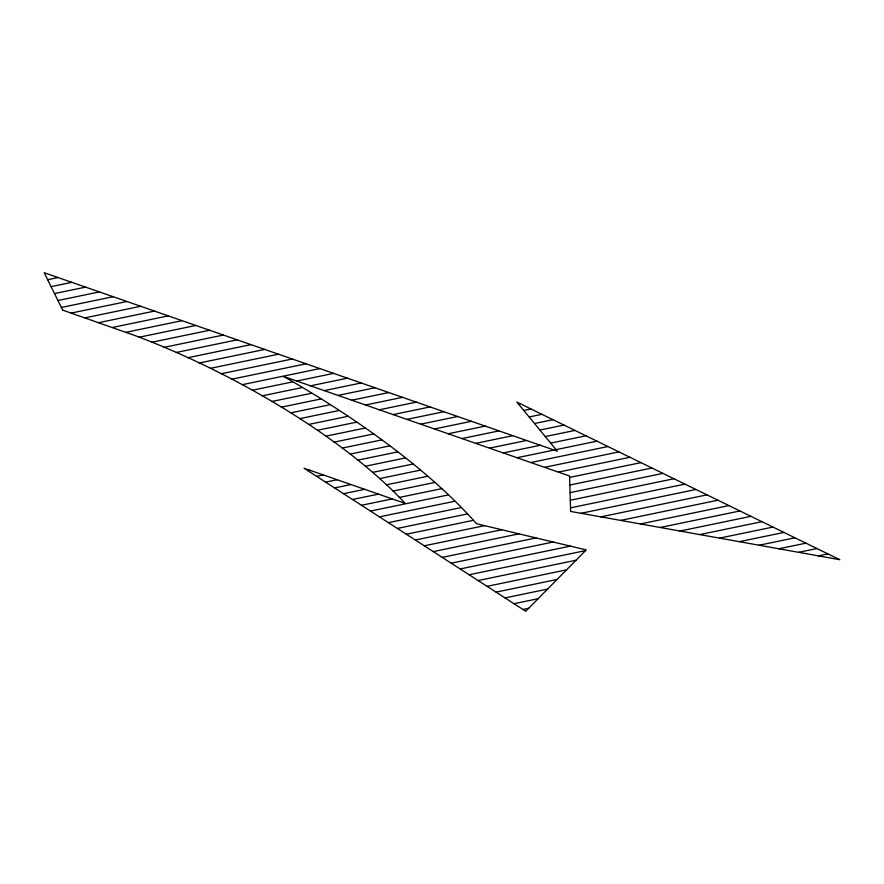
<?xml version="1.0" encoding="UTF-8"?>
<svg xmlns="http://www.w3.org/2000/svg" width="884" height="884" viewBox="0 0 884 884"><rect width="100%" height="100%" fill="white"/><g stroke="black" fill="none" stroke-linecap="round" stroke-linejoin="round"><path stroke-width="1.33" d="M47.648 279.698L58.046 277.543M51.084 286.637L71.825 282.339M54.51 293.576L85.604 287.123M57.946 300.516L99.384 291.919M61.372 307.455L113.163 296.715M71.129 313.08L126.942 301.499M84.908 317.864L140.722 306.295M98.688 322.66L154.501 311.091M112.345 327.478L168.28 315.875M125.893 332.318L182.06 320.671M139.164 337.213L195.839 325.467M151.562 342.296L209.618 330.251M163.96 347.368L223.398 335.047M176.358 352.451L237.177 339.832M187.739 357.744L250.957 344.627M199.022 363.048L264.736 349.423M210.315 368.352L278.515 354.208M221.254 373.733L292.295 359.003M231.663 379.225L306.074 363.799M242.061 384.717L319.853 368.584M252.47 390.209L292.703 381.866M296.748 381.026L333.633 373.379M262.073 395.866L302.217 387.546M310.516 385.822L347.412 378.175M271.686 401.524L311.732 393.225M324.284 390.618L361.191 382.96M281.3 407.181L321.235 398.894M338.053 395.413L374.971 387.756M290.781 412.861L330.251 404.673M351.821 400.209L388.75 392.551M299.676 418.662L339.213 410.474M365.589 405.005L402.529 397.336M308.582 424.475L348.174 416.265M379.358 409.789L416.309 402.132M317.489 430.276L356.716 422.143M393.126 414.585L430.088 406.927M325.732 436.21L365.225 428.022M406.894 419.381L443.867 411.712M333.986 442.155L373.711 433.911M420.662 424.176L457.647 416.508M518.356 403.922L519.947 403.59M342.23 448.089L381.8 439.878M434.431 428.972L471.426 421.303M523.737 410.452L530.941 408.961M350.097 454.111L389.888 445.856M448.188 433.768L485.206 426.088M529.129 416.983L541.947 414.32M307.665 470.553L309.577 470.155M357.677 460.188L397.8 451.868M461.956 438.563L498.985 430.884M534.522 423.513L552.942 419.69M316.638 476.343L323.356 474.951M365.258 466.266L405.458 457.923M475.725 443.348L512.764 435.679M539.903 430.044L563.937 425.06M325.61 482.134L337.136 479.747M372.573 472.399L413.126 463.989M489.493 448.144L526.544 440.464M545.295 436.574L574.943 430.431M334.583 487.924L350.915 484.531M379.468 478.609L420.452 470.111M503.261 452.939L540.323 445.26M550.688 443.105L585.937 435.801M343.556 493.714L364.694 489.327M386.363 484.83L427.569 476.288M517.029 457.735L554.102 450.044M556.08 449.636L596.932 441.171M352.517 499.504L378.474 494.123M393.06 491.095L434.696 482.454M530.798 462.531L607.938 446.531M361.49 505.283L392.253 498.907M399.303 497.449L441.823 488.631M544.566 467.327L618.933 451.901M370.462 511.074L448.365 494.918M558.334 472.122L629.938 457.271M379.435 516.864L454.862 501.228M569.616 477.426L640.933 462.641M388.407 522.654L461.371 507.526M569.849 485.029L651.928 468.012M397.38 528.444L467.448 513.913M570.081 492.631L662.934 473.382M406.342 534.234L473.393 520.333M570.302 500.233L673.928 478.741M415.314 540.025L484.609 525.649M570.534 507.836L684.923 484.112M424.287 545.815L501.758 529.748M581.064 513.295L695.929 489.482M433.259 551.605L518.919 533.837M600.844 516.853L706.924 494.852M442.232 557.384L536.069 537.925M620.623 520.4L717.918 500.222M451.205 563.174L553.218 542.025M640.403 523.947L728.924 505.582M460.177 568.964L570.368 546.113M660.182 527.494L739.919 510.952M469.139 574.755L585.517 550.621M679.962 531.041L750.914 516.322M478.111 580.545L576.036 560.235M699.741 534.588L761.92 521.693M487.084 586.335L566.556 569.849M719.521 538.135L772.914 527.063M496.057 592.125L557.086 579.462M739.3 541.682L783.909 532.433M505.029 597.916L547.605 589.076M759.08 545.229L794.915 537.792M514.002 603.695L538.135 598.7M778.859 548.776L805.91 543.163M522.974 609.485L528.654 608.314M798.639 552.323L816.915 548.533M818.418 555.87L827.91 553.903M838.198 559.417L838.905 559.274M62.598 310.107L136.368 336.064A292.814 93.881 27 0 1 405.159 503.394L304.096 468.255L525.737 611.275L586.225 549.903L476.553 523.726A377.291 120.964 27 0 0 283.665 376.474L569.583 476.034L570.633 511.427L839.8 559.705L516.82 402.054L557.351 451.183L44.2 272.725L62.709 310.151"/></g></svg>
